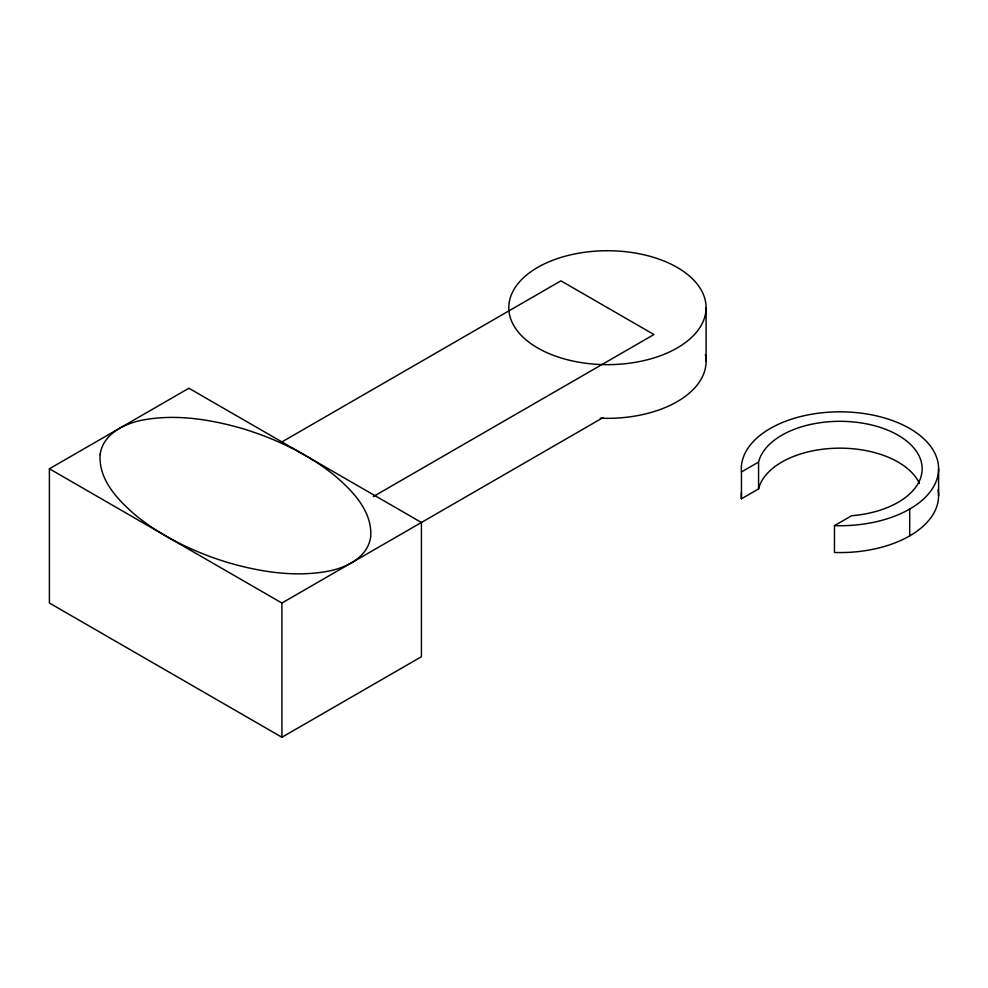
<?xml version="1.0" encoding="UTF-8"?>
<svg xmlns="http://www.w3.org/2000/svg" width="988" height="988" viewBox="0 0 988 988"><rect width="100%" height="100%" fill="white"/><g stroke="black" fill="none" stroke-linecap="round" stroke-linejoin="round"><path stroke-width="1.48" d="M49.4 468.781L188.906 388.235L421.419 522.479L421.419 656.724L281.913 737.258L49.4 603.026L49.4 468.781L281.913 603.026L603.162 417.554M281.654 442.081L560.937 280.839L653.945 334.537L373.316 496.556M919.458 483.552A82.202 47.461 0 0 0 835.206 448.243A82.202 47.461 0 0 0 758.574 488.912L741.457 498.804L741.457 471.955L758.574 462.063A82.202 47.461 0 0 1 843.838 421.37A82.202 47.461 0 0 1 922.063 466.534A82.202 47.461 0 0 1 851.582 515.761L834.465 525.641L834.465 552.49A98.652 56.958 0 0 0 938.069 489.752M938.6 468.781L938.6 495.63M909.701 509.055L909.701 535.904M758.574 462.063L758.574 488.912M706.087 307.688A98.652 56.958 0 0 1 558.109 357.014A98.652 56.958 0 0 1 558.109 258.362A98.652 56.958 0 0 1 706.087 307.688L706.087 361.386M281.913 603.026L281.913 737.258M705.383 354.63A98.652 56.958 0 0 1 600.148 418.183M741.457 498.804A98.652 56.958 0 0 1 741.457 492.506M741.457 471.955A98.652 56.958 0 0 1 838.12 411.835A98.652 56.958 0 0 1 938.588 469.831A98.652 56.958 0 0 1 834.465 525.641M100.109 454.505C98.355 480.094 118.325 500.508 136.356 515.872C162.995 537.25 194.352 552.131 226.845 562.234C259.436 571.768 294.214 577.474 327.991 571.237C346.368 567.73 367.845 557.38 370.722 536.756C372.464 511.154 352.506 490.752 334.463 475.376C307.836 453.998 276.467 439.129 243.974 429.027C211.383 419.492 176.605 413.774 142.84 420.011C124.451 423.531 102.987 433.868 100.109 454.505"/></g></svg>
